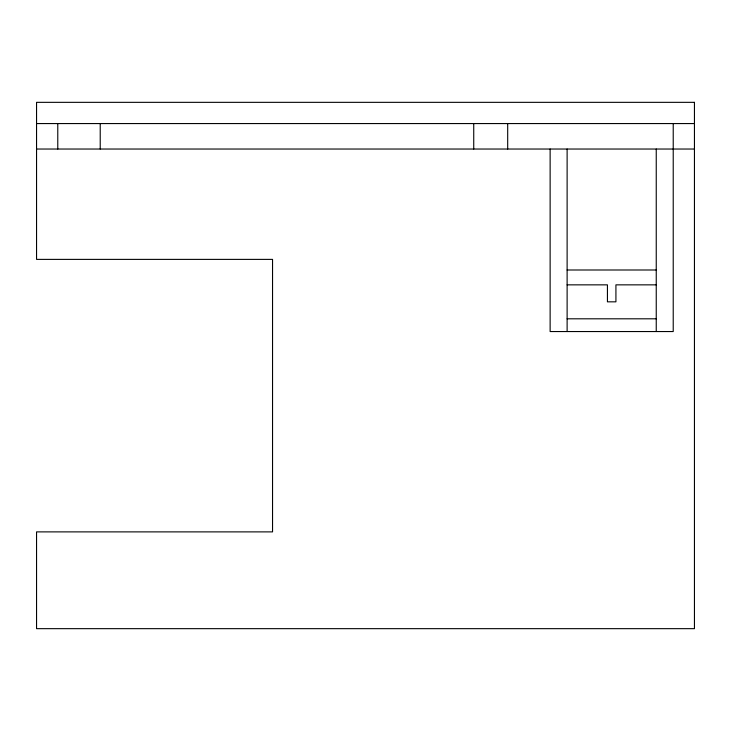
<?xml version="1.0" encoding="UTF-8"?>
<svg xmlns="http://www.w3.org/2000/svg" width="731" height="731" viewBox="0 0 731 731"><rect width="100%" height="100%" fill="white"/><g stroke="black" fill="none" stroke-linecap="round" stroke-linejoin="round"><path stroke-width="1.1" d="M36.55 123.566L694.45 123.566M36.55 149.033L694.45 149.033M567.119 269.995L656.246 269.995M567.119 284.852L607.434 284.852L607.434 301.83L615.922 301.83L615.922 284.852L656.246 284.852M567.119 318.807L656.246 318.807M673.224 123.566L673.224 331.545L550.132 331.545L550.132 149.033M656.246 149.033L656.246 331.545M567.119 149.033L567.119 331.545M507.689 123.566L507.689 149.033M473.734 123.566L473.734 149.033M100.22 123.566L100.22 149.033M57.776 123.566L57.776 149.033M694.45 102.34L36.55 102.34L36.55 259.386L272.544 259.386L272.544 531.885L36.55 531.885L36.55 628.66L694.45 628.66L694.45 102.34"/></g></svg>
